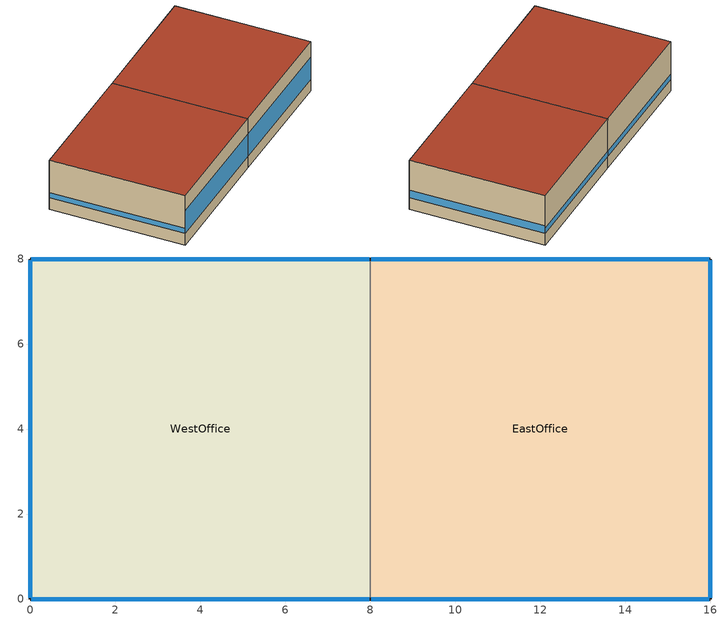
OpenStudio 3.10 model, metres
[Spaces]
WestOffice
 floor ground: 0,0 0,8 8,8 8,0 z0
 wall outside: 8,8 0,8 0,0 8,0 z0:3.2
 wall to EastOffice: 8,0 8,8 z0:3.2
 window: 0.03,0 7.97,0 z0.76:2.21; 7.97,8 0.03,8 / 0,7.97 0,0.03 z0.76:1.08
 roof outside: 8,0 8,8 0,8 0,0 z3.2
EastOffice
 floor ground: 8,0 8,8 16,8 16,0 z0
 wall outside: 8,0 16,0 16,8 8,8 z0:3.2
 window: 8.03,0 15.97,0 z0.76:2.21; 15.97,8 8.03,8 z0.76:1.08; 16,0.03 16,7.97 z0.76:1.25
 roof outside: 16,0 16,8 8,8 8,0 z3.2
[Building]
Building 1: Default Construction Set=MeasureFixed Default Constructions
[Material] Roughness=MediumSmooth; Density {kg/m3}=800; Specific Heat {J/kg-K}=900
Name | Thickness {m} | Conductivity {W/m-K}
MeasureFixed Wall Material | 0.2 | 0.48
MeasureFixed Roof Material | 0.18 | 0.26
MeasureFixed Floor Material | 0.16 | 0.95
[Construction]
MeasureFixed Wall: MeasureFixed Wall Material
MeasureFixed Roof: MeasureFixed Roof Material
MeasureFixed Floor: MeasureFixed Floor Material
MeasureFixed Window: MeasureFixed Window Glazing
[WindowMaterial:SimpleGlazingSystem]
MeasureFixed Window Glazing: U-Factor {W/m2-K}=2.2; Solar Heat Gain Coefficient=0.35; Visible Transmittance=0.6
[DefaultSurfaceConstructions] Floor Construction=MeasureFixed Floor; Wall Construction=MeasureFixed Wall; Roof Ceiling Construction=MeasureFixed Roof
Default Surface Constructions 1; Default Surface Constructions 2
[DefaultSubSurfaceConstructions]
Default Sub Surface Constructions 1: Fixed Window Construction=MeasureFixed Window; Operable Window Construction=MeasureFixed Window
[DefaultConstructionSet]
MeasureFixed Default Constructions: Default Exterior Surface Constructions=Default Surface Constructions 1; Default Ground Contact Surface Constructions=Default Surface Constructions 2; Default Exterior SubSurface Constructions=Default Sub Surface Constructions 1
[BuildingStory]
Story 1: Nominal Z Coordinate {m}=0
[SpaceType]
MeasureFixed
[Lights:Definition]
MeasureFixed LightsDef: Design Level Calculation Method=Watts/Area; Watts per Space Floor Area {W/m2}=9.5
[Lights]
MeasureFixed Lights: Lights Definition=MeasureFixed LightsDef; Space or SpaceType=MeasureFixed; Fraction Replaceable=1
[People:Definition]
MeasureFixed PeopleDef: Number of People Calculation Method=People/Area; People per Space Floor Area {person/m2}=0.035; Fraction Radiant=0.3
[People]
MeasureFixed People: People Definition=MeasureFixed PeopleDef; Space or SpaceType=MeasureFixed; Multiplier=1
[ElectricEquipment:Definition]
MeasureFixed EquipDef: Design Level Calculation Method=Watts/Area; Watts per Space Floor Area {W/m2}=5.5
[ElectricEquipment]
MeasureFixed Equip: Electric Equipment Definition=MeasureFixed EquipDef; Space or SpaceType=MeasureFixed
[Space] Space Type=MeasureFixed; Building Story=Story 1
Name | Thermal Zone
WestOffice | WestOffice Zone
EastOffice | EastOffice Zone
[ThermalZone] Use Ideal Air Loads=No
Name | Thermostat
WestOffice Zone | WestOffice Zone Thermostat
EastOffice Zone | EastOffice Zone Thermostat
[Sizing:Zone] Zone Cooling Design Supply Air Temperature Input Method=SupplyAirTemperature; Zone Cooling Design Supply Air Temperature {C}=14; Zone Cooling Design Supply Air Temperature Difference {deltaC}=11.11; Zone Heating Design Supply Air Temperature Input Method=SupplyAirTemperature; Zone Heating Design Supply Air Temperature {C}=40; Zone Heating Design Supply Air Temperature Difference {deltaC}=11.11; Zone Cooling Design Supply Air Humidity Ratio {kg-H2O/kg-air}=0.0085; Zone Heating Design Supply Air Humidity Ratio {kg-H2O/kg-air}=0.008; Cooling Design Air Flow Method=DesignDay; Heating Design Air Flow Method=DesignDay; Account for Dedicated Outdoor Air System=No; Dedicated Outdoor Air System Control Strategy=NeutralSupplyAir; Dedicated Outdoor Air Low Setpoint Temperature for Design {C}=autosize; Dedicated Outdoor Air High Setpoint Temperature for Design {C}=autosize; Zone Load Sizing Method=Sensible Load Only No Latent Load; Zone Latent Cooling Design Supply Air Humidity Ratio Input Method=HumidityRatioDifference; Zone Cooling Design Supply Air Humidity Ratio Difference {kgWater/kgDryAir}=0.005; Zone Latent Heating Design Supply Air Humidity Ratio Input Method=HumidityRatioDifference; Zone Humidification Design Supply Air Humidity Ratio Difference {kgWater/kgDryAir}=0.005; Sizing Option=Coincident
WestOffice Zone; EastOffice Zone
[Zone equipment]
WestOffice Zone: WestOffice Zone Ideal Loads
EastOffice Zone: EastOffice Zone Ideal Loads
[ThermostatSetpoint:DualSetpoint]
Name | Heating Setpoint Temperature Schedule | Cooling Setpoint Temperature Schedule
WestOffice Zone Thermostat | WestOffice Zone Htg Sch | WestOffice Zone Clg Sch
EastOffice Zone Thermostat | EastOffice Zone Htg Sch | EastOffice Zone Clg Sch
[Schedule:Ruleset]
Name | Default Day Schedule
WestOffice Zone Htg Sch | Schedule Day 1
WestOffice Zone Clg Sch | Schedule Day 2
EastOffice Zone Htg Sch | Schedule Day 3
EastOffice Zone Clg Sch | Schedule Day 4
[Schedule:Day]
Schedule Day 1; Schedule Day 3: 24, 0, 21
Schedule Day 2; Schedule Day 4: 24, 0, 24
